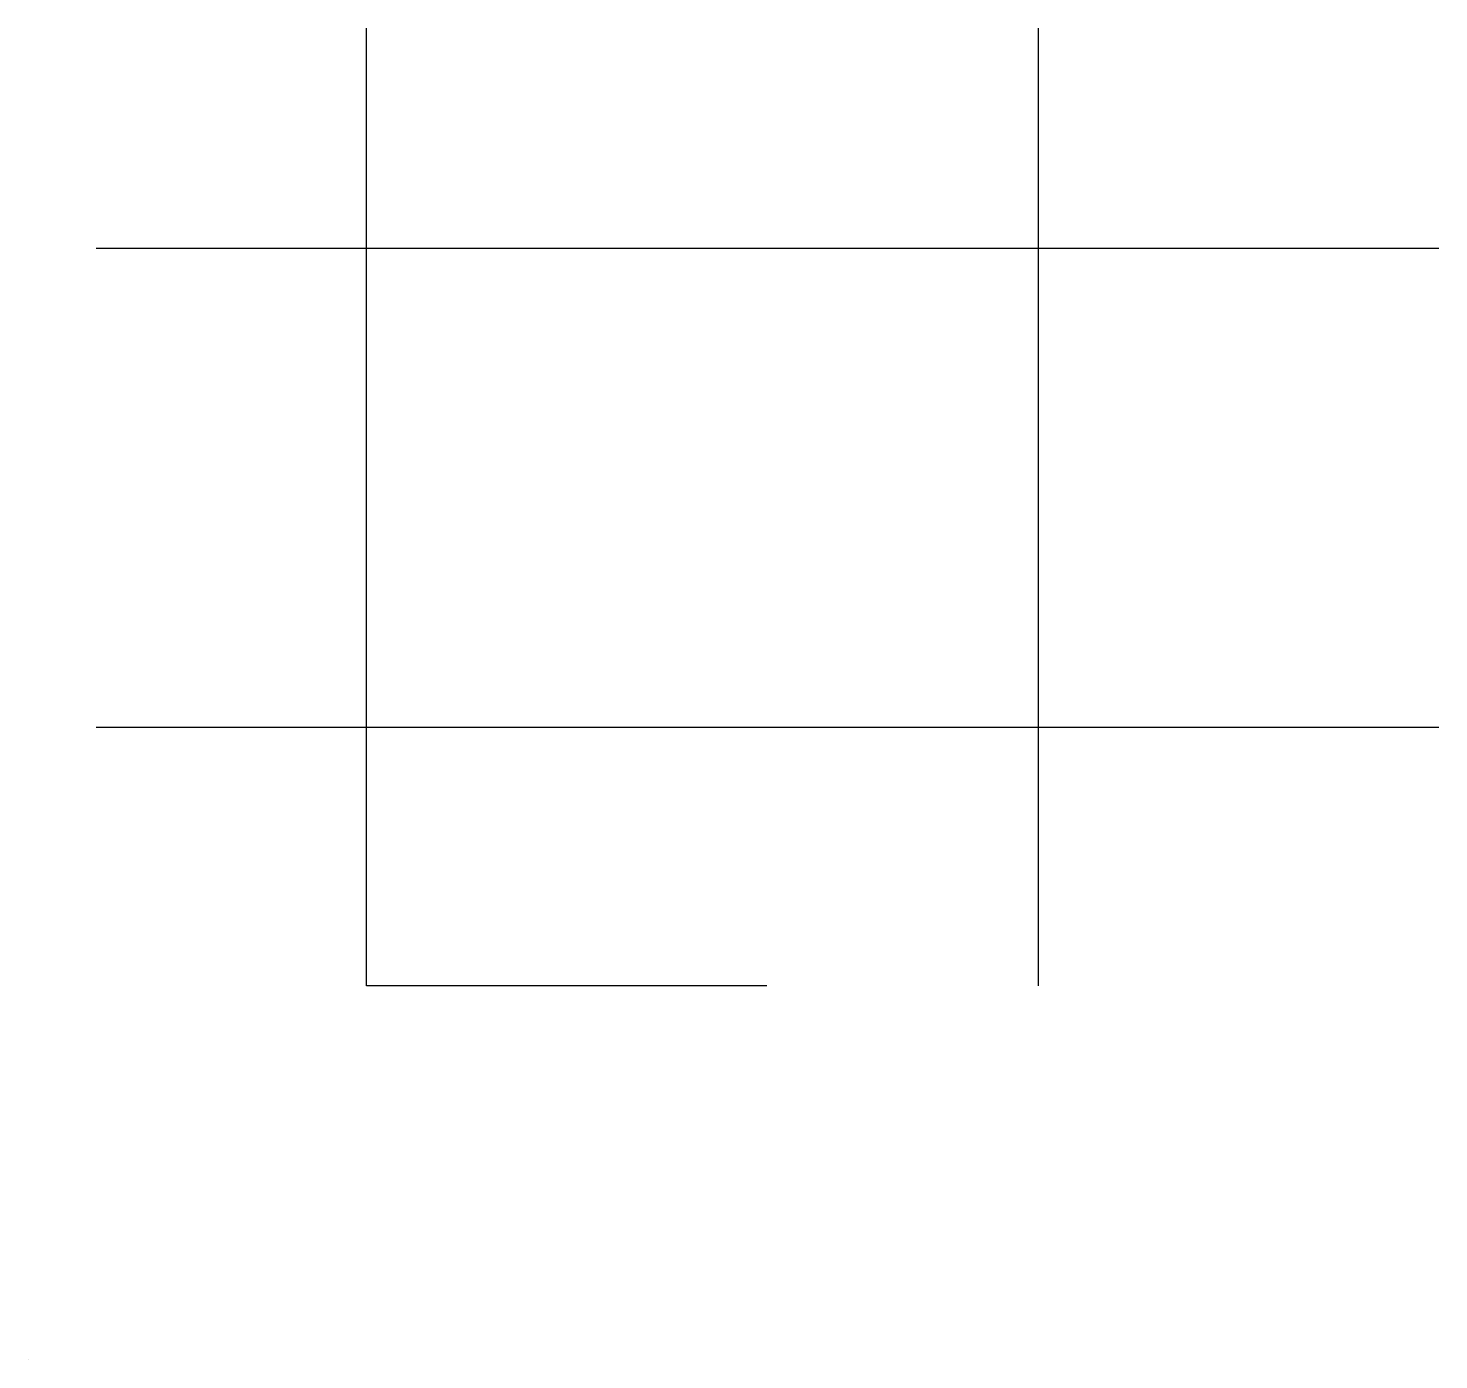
# Model space of a CAD drawing. Header units: millimetres. Extents: x 6722 to 7280, y 46647 to 47174.
import ezdxf

# ---------------------------------------------------------------- set-up
doc = ezdxf.new("R2010")
doc.units = ezdxf.units.MM

msp = doc.modelspace()

# ---------------------------------------------------------------- linework, layer by layer
at = {"color": 252, "true_color": 0x939598}
for p, q in [((6855.87, 46794.79), (6855.87, 47173.94)), ((7121.96, 46794.79), (7121.96, 47173.94)), ((6748.9, 47086.83), (7280.43, 47086.83)), ((6748.9, 46897.26), (7280.43, 46897.26))]:
    msp.add_line(p, q, dxfattribs=at)
for p, q in [((7014.33, 46794.79), (6855.87, 46794.79)), ((6721.95, 46646.75), (6721.95, 46646.75))]:
    msp.add_line(p, q)

doc.saveas('drawing.dxf')
